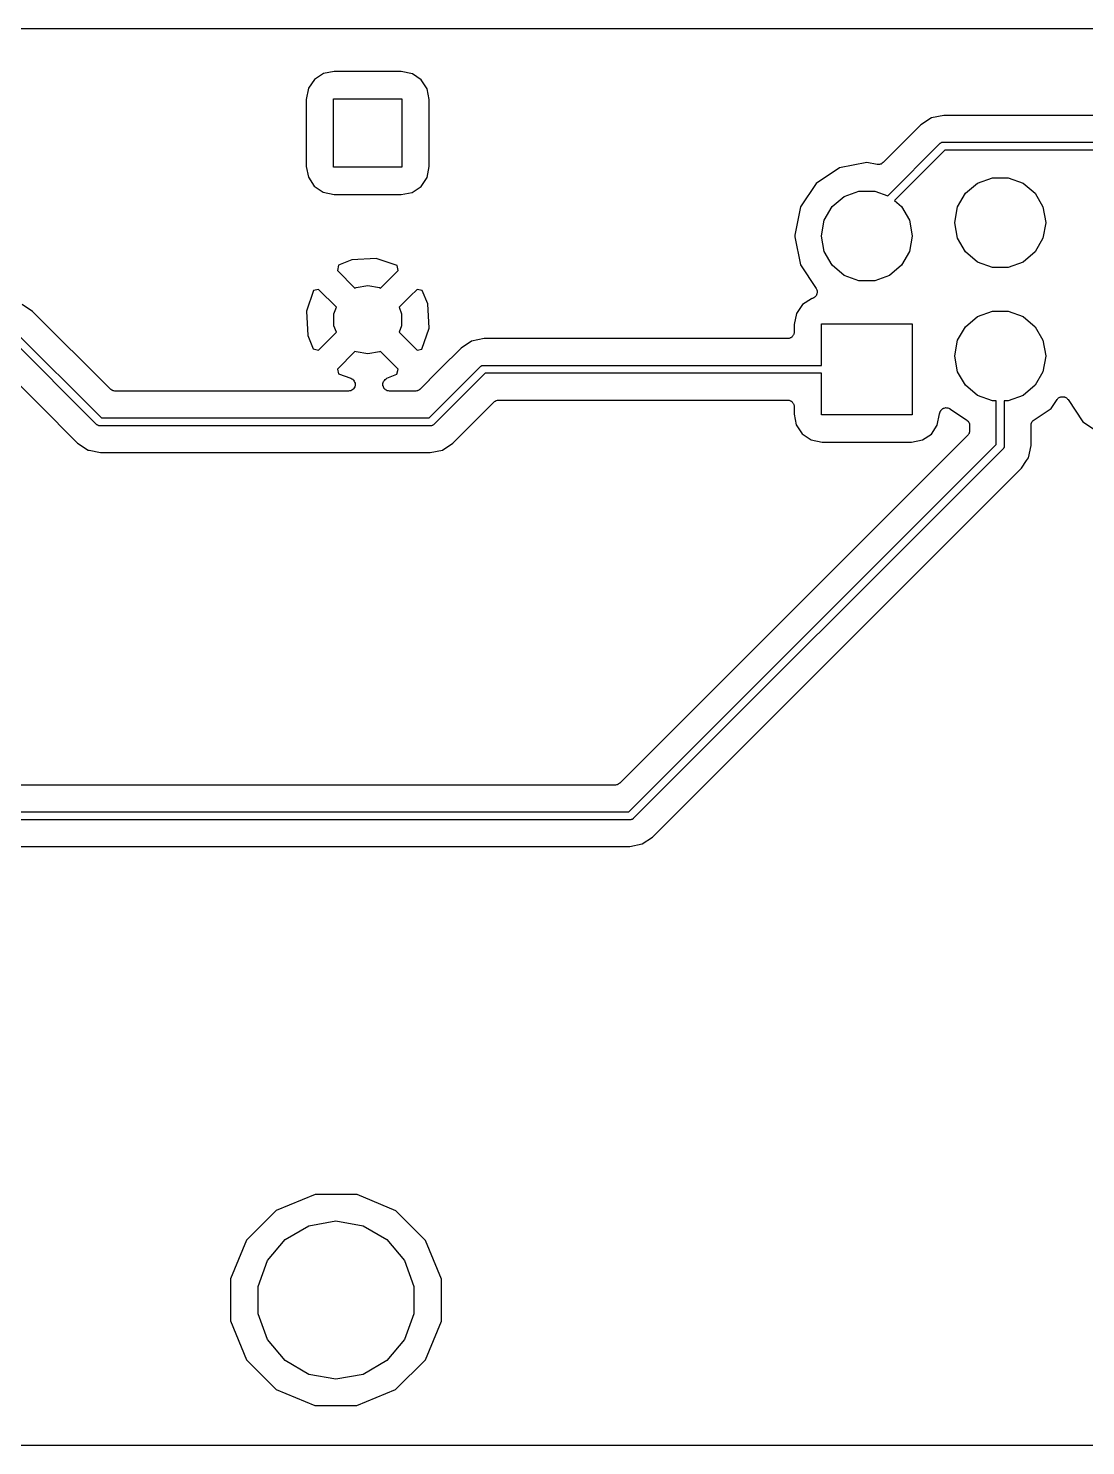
# Model space of a CAD drawing. Extents: x 94.5 to 178, y -163.6 to -72.4.
# Drawn here: x 115.54 to 135.66, y -156.99 to -130.01 of the extents above; entities that cross this region are included whole.
import ezdxf

# ---------------------------------------------------------------- set-up
doc = ezdxf.new("R2010")
doc.units = 0
doc.header["$MEASUREMENT"] = 0
doc.layers.add('BLACK', color=7, linetype='CONTINUOUS')

msp = doc.modelspace()

# ---------------------------------------------------------------- linework, layer by layer
at = {"layer": 'Black'}
for p, q in [((99.0125, -130.008), (169.987, -130.008)), ((121.157, -130.869), (120.986, -130.981)), ((121.362, -130.83), (121.157, -130.869)), ((122.637, -130.83), (121.362, -130.83)), ((122.85, -130.872), (122.637, -130.83)), ((123.019, -130.986), (122.85, -130.872)), ((120.986, -130.981), (120.872, -131.15)), ((123.131, -131.157), (123.019, -130.986)), ((120.872, -131.15), (120.83, -131.363)), ((120.83, -131.363), (120.83, -132.638)), ((121.35, -132.65), (121.35, -131.35)), ((121.35, -131.35), (122.65, -131.35)), ((122.65, -131.35), (122.65, -132.65)), ((123.17, -131.362), (123.131, -131.157)), ((123.17, -132.637), (123.17, -131.362)), ((132.963, -131.666), (132.727, -131.713)), ((159.275, -131.666), (132.963, -131.666)), ((132.528, -131.846), (131.808, -132.565)), ((132.727, -131.713), (132.528, -131.846)), ((131.896, -133.196), (132.896, -132.196)), ((132.896, -132.196), (132.899, -132.194)), ((132.899, -132.194), (132.901, -132.192)), ((132.901, -132.192), (132.91, -132.187)), ((132.91, -132.187), (132.918, -132.181)), ((132.918, -132.181), (132.921, -132.18)), ((132.921, -132.18), (132.924, -132.178)), ((132.924, -132.178), (132.934, -132.177)), ((132.934, -132.177), (132.943, -132.174)), ((132.943, -132.174), (132.947, -132.174)), ((132.947, -132.174), (132.95, -132.174)), ((132.95, -132.174), (159.761, -132.174)), ((132.982, -132.326), (132.023, -133.285)), ((159.761, -132.326), (132.982, -132.326)), ((120.83, -132.638), (120.869, -132.843)), ((122.65, -132.65), (121.35, -132.65)), ((123.128, -132.85), (123.17, -132.637)), ((130.976, -132.666), (130.532, -132.963)), ((131.5, -132.562), (130.976, -132.666)), ((131.694, -132.6), (131.5, -132.562)), ((131.712, -132.6), (131.694, -132.6)), ((131.73, -132.602), (131.712, -132.6)), ((131.734, -132.601), (131.73, -132.602)), ((131.738, -132.601), (131.734, -132.601)), ((131.755, -132.595), (131.738, -132.601)), ((131.772, -132.591), (131.755, -132.595)), ((131.776, -132.588), (131.772, -132.591)), ((131.78, -132.587), (131.776, -132.588)), ((131.794, -132.576), (131.78, -132.587)), ((131.808, -132.565), (131.794, -132.576)), ((120.869, -132.843), (120.981, -133.014)), ((120.981, -133.014), (121.15, -133.128)), ((122.843, -133.131), (123.014, -133.019)), ((123.014, -133.019), (123.128, -132.85)), ((130.532, -132.963), (130.235, -133.407)), ((133.378, -133.148), (133.608, -132.955)), ((133.608, -132.955), (133.89, -132.852)), ((133.89, -132.852), (134.19, -132.852)), ((134.19, -132.852), (134.472, -132.955)), ((134.472, -132.955), (134.702, -133.148)), ((121.15, -133.128), (121.363, -133.17)), ((121.363, -133.17), (122.638, -133.17)), ((122.638, -133.17), (122.843, -133.131)), ((130.838, -133.402), (131.068, -133.209)), ((131.068, -133.209), (131.35, -133.106)), ((131.35, -133.106), (131.65, -133.106)), ((131.65, -133.106), (131.896, -133.196)), ((132.023, -133.285), (132.162, -133.402)), ((133.228, -133.407), (133.378, -133.148)), ((134.702, -133.148), (134.852, -133.407)), ((130.235, -133.407), (130.128, -133.943)), ((130.688, -133.661), (130.838, -133.402)), ((132.162, -133.402), (132.312, -133.661)), ((133.176, -133.703), (133.228, -133.407)), ((134.852, -133.407), (134.904, -133.703)), ((130.636, -133.957), (130.688, -133.661)), ((132.312, -133.661), (132.364, -133.957)), ((133.176, -133.709), (133.176, -133.703)), ((133.228, -134.005), (133.176, -133.709)), ((134.904, -133.709), (134.852, -134.005)), ((134.904, -133.703), (134.904, -133.709)), ((130.128, -133.943), (130.128, -133.977)), ((130.128, -133.977), (130.235, -134.513)), ((130.636, -133.963), (130.636, -133.957)), ((130.688, -134.259), (130.636, -133.963)), ((132.364, -133.963), (132.312, -134.259)), ((132.364, -133.957), (132.364, -133.963)), ((133.378, -134.264), (133.228, -134.005)), ((134.852, -134.005), (134.702, -134.264)), ((130.838, -134.518), (130.688, -134.259)), ((132.312, -134.259), (132.162, -134.518)), ((133.608, -134.457), (133.378, -134.264)), ((134.702, -134.264), (134.472, -134.457)), ((121.445, -134.519), (121.421, -134.618)), ((121.421, -134.618), (121.757, -134.954)), ((121.699, -134.413), (121.445, -134.519)), ((122.163, -134.387), (121.699, -134.413)), ((122.557, -134.524), (122.163, -134.387)), ((122.243, -134.954), (122.579, -134.618)), ((122.579, -134.618), (122.557, -134.524)), ((130.235, -134.513), (130.533, -134.959)), ((131.068, -134.711), (130.838, -134.518)), ((132.162, -134.518), (131.932, -134.711)), ((133.89, -134.56), (133.608, -134.457)), ((134.19, -134.56), (133.89, -134.56)), ((134.472, -134.457), (134.19, -134.56)), ((121.777, -134.943), (122, -134.904)), ((122, -134.904), (122.223, -134.943)), ((131.35, -134.814), (131.068, -134.711)), ((131.65, -134.814), (131.35, -134.814)), ((131.932, -134.711), (131.65, -134.814)), ((120.968, -134.999), (120.831, -135.393)), ((121.062, -134.977), (120.968, -134.999)), ((121.403, -135.318), (121.062, -134.977)), ((121.757, -134.954), (121.777, -134.943)), ((122.223, -134.943), (122.243, -134.954)), ((122.809, -135.106), (122.597, -135.318)), ((122.938, -134.977), (122.809, -135.106)), ((122.809, -135.106), (122.809, -135.106)), ((122.809, -135.106), (122.809, -135.106)), ((123.037, -135.001), (122.938, -134.977)), ((123.143, -135.255), (123.037, -135.001)), ((130.443, -135.156), (130.272, -135.268)), ((130.451, -135.154), (130.443, -135.156)), ((130.465, -135.149), (130.451, -135.154)), ((130.478, -135.146), (130.465, -135.149)), ((130.485, -135.141), (130.478, -135.146)), ((130.493, -135.138), (130.485, -135.141)), ((130.503, -135.129), (130.493, -135.138)), ((130.515, -135.121), (130.503, -135.129)), ((130.52, -135.115), (130.515, -135.121)), ((130.526, -135.109), (130.52, -135.115)), ((130.533, -135.097), (130.526, -135.109)), ((130.533, -134.959), (130.539, -134.972)), ((130.541, -135.086), (130.533, -135.097)), ((130.539, -134.972), (130.546, -134.984)), ((130.543, -135.078), (130.541, -135.086)), ((130.547, -135.071), (130.543, -135.078)), ((130.546, -134.984), (130.547, -134.992)), ((130.547, -134.992), (130.551, -134.999)), ((130.55, -135.057), (130.547, -135.071)), ((130.554, -135.043), (130.55, -135.057)), ((130.551, -134.999), (130.552, -135.013)), ((130.552, -135.013), (130.554, -135.027)), ((130.554, -135.027), (130.553, -135.035)), ((130.553, -135.035), (130.554, -135.043)), ((115.622, -135.396), (115.423, -135.263)), ((117.105, -136.879), (115.622, -135.396)), ((120.831, -135.393), (120.857, -135.857)), ((121.357, -135.443), (121.403, -135.318)), ((121.357, -135.669), (121.357, -135.443)), ((122.597, -135.318), (122.643, -135.443)), ((122.643, -135.443), (122.643, -135.669)), ((123.169, -135.719), (123.143, -135.255)), ((130.159, -135.437), (130.116, -135.649)), ((130.272, -135.268), (130.159, -135.437)), ((133.608, -135.495), (133.89, -135.392)), ((133.89, -135.392), (134.19, -135.392)), ((134.19, -135.392), (134.472, -135.495)), ((121.403, -135.794), (121.357, -135.669)), ((122.643, -135.669), (122.597, -135.794)), ((123.032, -136.113), (123.169, -135.719)), ((130.116, -135.649), (130.116, -135.789)), ((130.636, -136.424), (130.636, -135.636)), ((130.636, -135.636), (132.364, -135.636)), ((132.364, -135.636), (132.364, -137.364)), ((133.228, -135.947), (133.378, -135.688)), ((133.378, -135.688), (133.608, -135.495)), ((134.472, -135.495), (134.702, -135.688)), ((134.702, -135.688), (134.852, -135.947)), ((116.846, -137.554), (115.168, -135.876)), ((115.254, -135.746), (116.932, -137.424)), ((120.857, -135.857), (120.963, -136.111)), ((121.062, -136.135), (121.403, -135.794)), ((122.597, -135.794), (122.938, -136.135)), ((123.977, -135.963), (123.778, -136.096)), ((124.213, -135.916), (123.977, -135.963)), ((129.989, -135.916), (124.213, -135.916)), ((130, -135.914), (129.989, -135.916)), ((130.011, -135.914), (130, -135.914)), ((130.021, -135.91), (130.011, -135.914)), ((130.032, -135.908), (130.021, -135.91)), ((130.042, -135.903), (130.032, -135.908)), ((130.052, -135.899), (130.042, -135.903)), ((130.061, -135.892), (130.052, -135.899)), ((130.071, -135.886), (130.061, -135.892)), ((130.078, -135.878), (130.071, -135.886)), ((130.086, -135.87), (130.078, -135.878)), ((130.092, -135.861), (130.086, -135.87)), ((130.099, -135.852), (130.092, -135.861)), ((130.103, -135.842), (130.099, -135.852)), ((130.108, -135.832), (130.103, -135.842)), ((130.11, -135.821), (130.108, -135.832)), ((130.114, -135.811), (130.11, -135.821)), ((130.116, -135.789), (130.114, -135.8)), ((130.114, -135.8), (130.114, -135.811)), ((133.176, -136.243), (133.228, -135.947)), ((134.852, -135.947), (134.904, -136.243)), ((120.963, -136.111), (121.062, -136.135)), ((121.757, -136.158), (121.421, -136.494)), ((121.777, -136.169), (121.757, -136.158)), ((122, -136.208), (121.777, -136.169)), ((122.223, -136.169), (122, -136.208)), ((122.243, -136.158), (122.223, -136.169)), ((122.579, -136.494), (122.243, -136.158)), ((122.938, -136.135), (123.032, -136.113)), ((123.778, -136.096), (123.387, -136.486)), ((133.176, -136.249), (133.176, -136.243)), ((133.228, -136.545), (133.176, -136.249)), ((134.904, -136.249), (134.852, -136.545)), ((134.904, -136.243), (134.904, -136.249)), ((114.995, -136.421), (116.478, -137.904)), ((121.421, -136.494), (121.443, -136.588)), ((122.555, -136.593), (122.579, -136.494)), ((123.168, -137.424), (124.146, -136.446)), ((123.387, -136.486), (123.17, -136.703)), ((123.387, -136.486), (123.387, -136.486)), ((123.387, -136.486), (123.387, -136.486)), ((124.146, -136.446), (124.149, -136.444)), ((124.149, -136.444), (124.151, -136.442)), ((124.151, -136.442), (124.16, -136.437)), ((124.16, -136.437), (124.168, -136.431)), ((124.168, -136.431), (124.171, -136.43)), ((124.171, -136.43), (124.174, -136.428)), ((124.174, -136.428), (124.184, -136.427)), ((124.184, -136.427), (124.193, -136.424)), ((124.193, -136.424), (124.197, -136.424)), ((124.197, -136.424), (124.2, -136.424)), ((124.2, -136.424), (130.636, -136.424)), ((121.443, -136.588), (121.675, -136.669)), ((121.675, -136.669), (121.675, -136.669)), ((121.675, -136.669), (121.676, -136.669)), ((121.676, -136.669), (121.695, -136.68)), ((121.695, -136.68), (121.713, -136.69)), ((121.713, -136.69), (121.714, -136.691)), ((121.714, -136.691), (121.714, -136.692)), ((121.714, -136.692), (121.728, -136.708)), ((121.728, -136.708), (121.742, -136.724)), ((121.742, -136.724), (121.742, -136.725)), ((121.742, -136.725), (121.743, -136.725)), ((121.743, -136.725), (121.75, -136.745)), ((121.75, -136.745), (121.758, -136.765)), ((121.758, -136.765), (121.758, -136.766)), ((121.758, -136.766), (121.758, -136.767)), ((121.758, -136.767), (121.758, -136.788)), ((121.758, -136.788), (121.758, -136.809)), ((122.289, -136.772), (122.29, -136.77)), ((122.29, -136.792), (122.289, -136.772)), ((122.29, -136.767), (122.296, -136.749)), ((122.29, -136.77), (122.29, -136.767)), ((122.29, -136.811), (122.29, -136.792)), ((122.296, -136.749), (122.302, -136.73)), ((122.302, -136.73), (122.304, -136.728)), ((122.304, -136.728), (122.305, -136.725)), ((122.305, -136.725), (122.317, -136.71)), ((122.317, -136.71), (122.329, -136.695)), ((122.329, -136.695), (122.331, -136.694)), ((122.331, -136.694), (122.333, -136.692)), ((122.333, -136.692), (122.35, -136.682)), ((122.35, -136.682), (122.366, -136.671)), ((122.366, -136.671), (122.555, -136.593)), ((123.169, -136.704), (122.995, -136.879)), ((123.17, -136.703), (123.169, -136.704)), ((124.232, -136.576), (123.254, -137.554)), ((130.636, -136.576), (124.232, -136.576)), ((130.636, -137.364), (130.636, -136.576)), ((133.378, -136.804), (133.228, -136.545)), ((133.608, -136.997), (133.378, -136.804)), ((134.702, -136.804), (134.472, -136.997)), ((134.852, -136.545), (134.702, -136.804)), ((117.109, -136.882), (117.105, -136.879)), ((117.113, -136.886), (117.109, -136.882)), ((117.127, -136.894), (117.113, -136.886)), ((117.141, -136.904), (117.127, -136.894)), ((117.146, -136.905), (117.141, -136.904)), ((117.151, -136.908), (117.146, -136.905)), ((117.167, -136.911), (117.151, -136.908)), ((117.184, -136.915), (117.167, -136.911)), ((117.189, -136.915), (117.184, -136.915)), ((117.195, -136.916), (117.189, -136.915)), ((121.633, -136.916), (117.195, -136.916)), ((121.634, -136.916), (121.633, -136.916)), ((121.635, -136.916), (121.634, -136.916)), ((121.655, -136.912), (121.635, -136.916)), ((121.676, -136.908), (121.655, -136.912)), ((121.677, -136.908), (121.676, -136.908)), ((121.678, -136.908), (121.677, -136.908)), ((121.696, -136.897), (121.678, -136.908)), ((121.714, -136.886), (121.696, -136.897)), ((121.715, -136.885), (121.714, -136.886)), ((121.716, -136.885), (121.715, -136.885)), ((121.729, -136.869), (121.716, -136.885)), ((121.743, -136.852), (121.729, -136.869)), ((121.744, -136.851), (121.743, -136.851)), ((121.743, -136.851), (121.743, -136.852)), ((121.751, -136.831), (121.744, -136.851)), ((121.758, -136.811), (121.751, -136.831)), ((121.758, -136.809), (121.758, -136.81)), ((121.758, -136.81), (121.758, -136.811)), ((122.29, -136.813), (122.29, -136.811)), ((122.291, -136.816), (122.29, -136.813)), ((122.298, -136.834), (122.291, -136.816)), ((122.305, -136.852), (122.298, -136.834)), ((122.306, -136.854), (122.305, -136.852)), ((122.307, -136.857), (122.306, -136.854)), ((122.321, -136.871), (122.307, -136.857)), ((122.333, -136.886), (122.321, -136.871)), ((122.335, -136.887), (122.333, -136.886)), ((122.337, -136.89), (122.335, -136.887)), ((122.354, -136.898), (122.337, -136.89)), ((122.371, -136.908), (122.354, -136.898)), ((122.374, -136.909), (122.371, -136.908)), ((122.376, -136.91), (122.374, -136.909)), ((122.396, -136.912), (122.376, -136.91)), ((122.415, -136.916), (122.396, -136.912)), ((122.905, -136.916), (122.415, -136.916)), ((122.911, -136.915), (122.905, -136.916)), ((122.916, -136.915), (122.911, -136.915)), ((122.933, -136.911), (122.916, -136.915)), ((122.949, -136.908), (122.933, -136.911)), ((122.954, -136.905), (122.949, -136.908)), ((122.959, -136.904), (122.954, -136.905)), ((122.973, -136.894), (122.959, -136.904)), ((122.987, -136.886), (122.973, -136.894)), ((122.991, -136.882), (122.987, -136.886)), ((122.995, -136.879), (122.991, -136.882)), ((133.89, -137.1), (133.608, -136.997)), ((134.472, -136.997), (134.19, -137.1)), ((135.008, -137.243), (135.12, -137.077)), ((135.12, -137.077), (135.129, -137.067)), ((135.129, -137.067), (135.137, -137.056)), ((135.137, -137.056), (135.144, -137.051)), ((135.144, -137.051), (135.15, -137.045)), ((135.15, -137.045), (135.162, -137.039)), ((135.162, -137.039), (135.174, -137.031)), ((135.174, -137.031), (135.182, -137.029)), ((135.182, -137.029), (135.19, -137.025)), ((135.19, -137.025), (135.203, -137.024)), ((135.203, -137.024), (135.217, -137.021)), ((135.217, -137.021), (135.225, -137.021)), ((135.225, -137.021), (135.233, -137.021)), ((135.233, -137.021), (135.247, -137.024)), ((135.247, -137.024), (135.261, -137.025)), ((135.261, -137.025), (135.268, -137.029)), ((135.268, -137.029), (135.276, -137.031)), ((135.276, -137.031), (135.288, -137.039)), ((135.288, -137.039), (135.3, -137.045)), ((135.3, -137.045), (135.306, -137.051)), ((135.306, -137.051), (135.313, -137.056)), ((135.313, -137.056), (135.321, -137.067)), ((135.321, -137.067), (135.331, -137.077)), ((135.331, -137.077), (135.612, -137.497)), ((123.622, -137.904), (124.405, -137.121)), ((124.405, -137.121), (124.409, -137.118)), ((124.409, -137.118), (124.413, -137.114)), ((124.413, -137.114), (124.427, -137.106)), ((124.427, -137.106), (124.441, -137.096)), ((124.441, -137.096), (124.446, -137.095)), ((124.446, -137.095), (124.451, -137.092)), ((124.451, -137.092), (124.467, -137.089)), ((124.467, -137.089), (124.484, -137.085)), ((124.484, -137.085), (124.489, -137.085)), ((124.489, -137.085), (124.495, -137.084)), ((124.495, -137.084), (129.989, -137.084)), ((129.989, -137.084), (130, -137.086)), ((130, -137.086), (130.011, -137.086)), ((130.011, -137.086), (130.021, -137.09)), ((130.021, -137.09), (130.032, -137.092)), ((130.032, -137.092), (130.042, -137.097)), ((130.042, -137.097), (130.052, -137.101)), ((130.052, -137.101), (130.061, -137.108)), ((130.061, -137.108), (130.071, -137.114)), ((130.071, -137.114), (130.078, -137.122)), ((130.078, -137.122), (130.086, -137.13)), ((130.086, -137.13), (130.092, -137.139)), ((130.092, -137.139), (130.099, -137.148)), ((130.099, -137.148), (130.103, -137.158)), ((130.103, -137.158), (130.108, -137.168)), ((130.108, -137.168), (130.11, -137.179)), ((130.11, -137.179), (130.114, -137.189)), ((130.114, -137.189), (130.114, -137.2)), ((130.114, -137.2), (130.116, -137.211)), ((130.116, -137.211), (130.116, -137.351)), ((132.884, -137.347), (132.889, -137.33)), ((132.884, -137.349), (132.884, -137.347)), ((132.889, -137.33), (132.892, -137.312)), ((132.892, -137.312), (132.894, -137.308)), ((132.894, -137.308), (132.895, -137.304)), ((132.895, -137.304), (132.905, -137.289)), ((132.905, -137.289), (132.914, -137.274)), ((132.914, -137.274), (132.917, -137.271)), ((132.917, -137.271), (132.919, -137.268)), ((132.919, -137.268), (132.934, -137.257)), ((132.934, -137.257), (132.948, -137.246)), ((132.948, -137.246), (132.951, -137.244)), ((132.951, -137.244), (132.955, -137.242)), ((132.955, -137.242), (132.972, -137.237)), ((132.972, -137.237), (132.989, -137.23)), ((132.989, -137.23), (132.993, -137.23)), ((132.993, -137.23), (132.997, -137.229)), ((132.997, -137.229), (133.015, -137.23)), ((133.015, -137.23), (133.033, -137.23)), ((133.033, -137.23), (133.037, -137.232)), ((133.037, -137.232), (133.041, -137.232)), ((133.041, -137.232), (133.058, -137.239)), ((133.058, -137.239), (133.075, -137.246)), ((133.075, -137.246), (133.078, -137.248)), ((133.078, -137.248), (133.082, -137.25)), ((133.082, -137.25), (133.399, -137.462)), ((133.964, -137.1), (133.89, -137.1)), ((133.964, -137.928), (133.964, -137.1)), ((134.19, -137.1), (134.116, -137.1)), ((134.116, -137.1), (134.116, -137.96)), ((134.681, -137.462), (135.008, -137.243)), ((116.849, -137.556), (116.846, -137.554)), ((116.851, -137.558), (116.849, -137.556)), ((116.86, -137.563), (116.851, -137.558)), ((116.868, -137.569), (116.86, -137.563)), ((116.871, -137.57), (116.868, -137.569)), ((116.874, -137.572), (116.871, -137.57)), ((116.884, -137.573), (116.874, -137.572)), ((116.893, -137.576), (116.884, -137.573)), ((116.897, -137.576), (116.893, -137.576)), ((116.9, -137.576), (116.897, -137.576)), ((123.2, -137.576), (116.9, -137.576)), ((116.932, -137.424), (123.168, -137.424)), ((123.203, -137.576), (123.2, -137.576)), ((123.207, -137.576), (123.203, -137.576)), ((123.216, -137.573), (123.207, -137.576)), ((123.226, -137.572), (123.216, -137.573)), ((123.229, -137.57), (123.226, -137.572)), ((123.232, -137.569), (123.229, -137.57)), ((123.24, -137.563), (123.232, -137.569)), ((123.249, -137.558), (123.24, -137.563)), ((123.251, -137.556), (123.249, -137.558)), ((123.254, -137.554), (123.251, -137.556)), ((130.116, -137.351), (130.156, -137.557)), ((130.156, -137.557), (130.268, -137.728)), ((132.364, -137.364), (130.636, -137.364)), ((132.728, -137.732), (132.841, -137.563)), ((132.841, -137.563), (132.884, -137.349)), ((133.399, -137.462), (133.412, -137.475)), ((133.412, -137.475), (133.426, -137.486)), ((133.426, -137.486), (133.428, -137.49)), ((133.428, -137.49), (133.431, -137.493)), ((133.431, -137.493), (133.439, -137.509)), ((133.439, -137.509), (133.448, -137.524)), ((133.448, -137.524), (133.449, -137.529)), ((133.449, -137.529), (133.451, -137.532)), ((133.451, -137.532), (133.453, -137.55)), ((133.453, -137.55), (133.456, -137.568)), ((133.456, -137.568), (133.456, -137.665)), ((134.624, -137.568), (134.627, -137.55)), ((134.624, -137.947), (134.624, -137.568)), ((134.627, -137.55), (134.629, -137.532)), ((134.629, -137.532), (134.631, -137.529)), ((134.631, -137.529), (134.632, -137.524)), ((134.632, -137.524), (134.641, -137.509)), ((134.641, -137.509), (134.649, -137.493)), ((134.649, -137.493), (134.652, -137.49)), ((134.652, -137.49), (134.654, -137.486)), ((134.654, -137.486), (134.668, -137.475)), ((134.668, -137.475), (134.681, -137.462)), ((135.612, -137.497), (136.056, -137.794)), ((133.419, -137.755), (126.795, -144.379)), ((130.268, -137.728), (130.437, -137.841)), ((130.437, -137.841), (130.649, -137.884)), ((130.649, -137.884), (132.351, -137.884)), ((132.351, -137.884), (132.557, -137.844)), ((132.557, -137.844), (132.728, -137.732)), ((133.422, -137.751), (133.419, -137.755)), ((133.426, -137.747), (133.422, -137.751)), ((133.434, -137.733), (133.426, -137.747)), ((133.444, -137.719), (133.434, -137.733)), ((133.445, -137.714), (133.444, -137.719)), ((133.448, -137.709), (133.445, -137.714)), ((133.451, -137.693), (133.448, -137.709)), ((133.455, -137.676), (133.451, -137.693)), ((133.456, -137.665), (133.455, -137.671)), ((133.455, -137.671), (133.455, -137.676)), ((116.478, -137.904), (116.677, -138.037)), ((116.677, -138.037), (116.698, -138.041)), ((116.698, -138.041), (116.698, -138.041)), ((116.698, -138.041), (116.913, -138.084)), ((116.913, -138.084), (123.187, -138.084)), ((123.187, -138.084), (123.423, -138.037)), ((123.423, -138.037), (123.622, -137.904)), ((126.968, -144.924), (133.964, -137.928)), ((134.094, -138.014), (127.054, -145.054)), ((134.096, -138.011), (134.094, -138.014)), ((134.098, -138.009), (134.096, -138.011)), ((134.103, -138), (134.098, -138.009)), ((134.109, -137.992), (134.103, -138)), ((134.11, -137.989), (134.109, -137.992)), ((134.112, -137.986), (134.11, -137.989)), ((134.113, -137.976), (134.112, -137.986)), ((134.116, -137.967), (134.113, -137.976)), ((134.116, -137.96), (134.116, -137.963)), ((134.116, -137.963), (134.116, -137.967)), ((134.577, -138.183), (134.624, -137.947)), ((127.422, -145.404), (134.444, -138.382)), ((134.444, -138.382), (134.54, -138.238)), ((134.54, -138.238), (134.577, -138.183)), ((134.54, -138.238), (134.54, -138.238)), ((126.705, -144.416), (97.8252, -144.416)), ((126.711, -144.415), (126.705, -144.416)), ((126.716, -144.415), (126.711, -144.415)), ((126.733, -144.411), (126.716, -144.415)), ((126.749, -144.408), (126.733, -144.411)), ((126.754, -144.405), (126.749, -144.408)), ((126.759, -144.404), (126.754, -144.405)), ((126.773, -144.394), (126.759, -144.404)), ((126.787, -144.386), (126.773, -144.394)), ((126.791, -144.382), (126.787, -144.386)), ((126.795, -144.379), (126.791, -144.382)), ((97.3386, -144.924), (126.968, -144.924)), ((127, -145.076), (97.3386, -145.076)), ((127.003, -145.076), (127, -145.076)), ((127.007, -145.076), (127.003, -145.076)), ((127.016, -145.073), (127.007, -145.076)), ((127.026, -145.072), (127.016, -145.073)), ((127.029, -145.07), (127.026, -145.072)), ((127.032, -145.069), (127.029, -145.07)), ((127.04, -145.063), (127.032, -145.069)), ((127.049, -145.058), (127.04, -145.063)), ((127.051, -145.056), (127.049, -145.058)), ((127.054, -145.054), (127.051, -145.056)), ((127.223, -145.537), (127.422, -145.404)), ((97.825, -145.584), (126.987, -145.584)), ((126.987, -145.584), (127.223, -145.537)), ((120.997, -152.212), (120.259, -152.517)), ((121.796, -152.212), (120.997, -152.212)), ((122.534, -152.519), (121.796, -152.212)), ((120.259, -152.517), (119.694, -153.081)), ((120.88, -152.805), (121.395, -152.714)), ((121.395, -152.714), (121.91, -152.805)), ((123.098, -153.084), (122.534, -152.519)), ((120.427, -153.067), (120.88, -152.805)), ((121.91, -152.805), (122.363, -153.067)), ((119.694, -153.081), (119.387, -153.819)), ((120.091, -153.467), (120.427, -153.067)), ((122.363, -153.067), (122.699, -153.467)), ((123.403, -153.822), (123.098, -153.084)), ((119.912, -153.959), (120.091, -153.467)), ((122.699, -153.467), (122.878, -153.959)), ((119.387, -153.819), (119.387, -154.618)), ((119.912, -154.481), (119.912, -153.959)), ((122.878, -153.959), (122.878, -154.481)), ((123.403, -154.621), (123.403, -153.822)), ((119.387, -154.618), (119.692, -155.356)), ((120.091, -154.973), (119.912, -154.481)), ((122.878, -154.481), (122.699, -154.973)), ((123.096, -155.359), (123.403, -154.621)), ((120.427, -155.373), (120.091, -154.973)), ((122.699, -154.973), (122.363, -155.373)), ((119.692, -155.356), (120.256, -155.921)), ((120.88, -155.635), (120.427, -155.373)), ((122.363, -155.373), (121.91, -155.635)), ((122.531, -155.923), (123.096, -155.359)), ((121.395, -155.726), (120.88, -155.635)), ((121.91, -155.635), (121.395, -155.726)), ((120.256, -155.921), (120.994, -156.228)), ((121.793, -156.228), (122.531, -155.923)), ((120.994, -156.228), (121.793, -156.228)), ((175.888, -156.992), (96.6118, -156.992))]:
    msp.add_line(p, q, dxfattribs=at)

doc.saveas('drawing.dxf')
